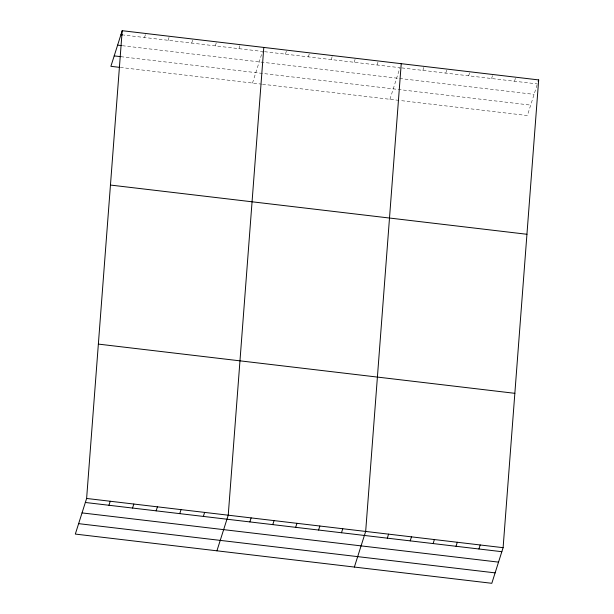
<?xml version="1.0" encoding="UTF-8"?>
<svg xmlns="http://www.w3.org/2000/svg" width="614" height="614" viewBox="0 0 614 614"><rect width="100%" height="100%" fill="white"/><g stroke="black" fill="none" stroke-linecap="round" stroke-linejoin="round"><path stroke-width="0.46" stroke-dasharray="3.07 2.3" d="M144.52 37.5L145.794 33.486M168.121 40.294L169.395 36.28M191.721 43.08L192.996 39.066M215.322 45.873L216.596 41.859M238.923 48.659L240.197 44.645M252.5 83.059L262.523 51.446L123.752 35.052M285.433 54.155L286.7 50.141M308.335 56.864L309.609 52.85M331.245 59.573L332.519 55.559M354.148 62.275L355.422 58.261M377.057 64.984L378.331 60.97M389.936 99.299L399.967 67.694L264.358 51.668M422.869 70.395L424.144 66.381M445.779 73.104L447.053 69.09M468.682 75.814L469.956 71.8M491.591 78.515L492.865 74.501M514.501 81.225L515.768 77.21M537.127 84.801L527.38 115.539L400.013 100.489M401.794 67.908L537.404 83.934M122.332 45.705L534.096 94.364M120.805 56.672L530.688 105.109M120.329 67.44L261.656 84.141M262.577 84.248L399.1 100.381"/><path stroke-width="0.92" d="M86.62 498.461L122.194 30.7L538.678 79.92L503.112 547.68L491.806 583.3L75.322 534.08L86.62 498.461L503.112 547.68M263.797 47.431L228.231 515.192L216.926 550.812M401.234 63.679L365.668 531.432L354.37 567.06M122.194 30.7L110.888 66.32L119.385 67.325M108.947 505.261L110.221 501.247M132.547 508.054L133.821 504.04M156.148 510.84L157.422 506.826M179.756 513.626L181.023 509.612M203.357 516.42L204.623 512.406M249.86 521.915L251.134 517.901M272.769 524.625L274.044 520.611M295.672 527.326L296.946 523.312M318.582 530.035L319.856 526.021M341.491 532.745L342.765 528.731M387.304 538.156L388.578 534.142M538.171 81.524L538.678 79.92M410.206 540.865L411.48 536.851M433.116 543.574L434.39 539.56M456.025 546.276L457.3 542.262M478.928 548.985L480.202 544.971M120.92 34.714L122.808 34.937M117.612 45.144L121.388 45.589M114.196 55.889L120.805 56.672M110.451 185.06L526.942 234.279M98.363 344.101L514.847 393.321M85.346 502.475L501.838 551.694M82.038 512.905L498.53 562.125M78.63 523.65L495.114 572.87"/></g></svg>
